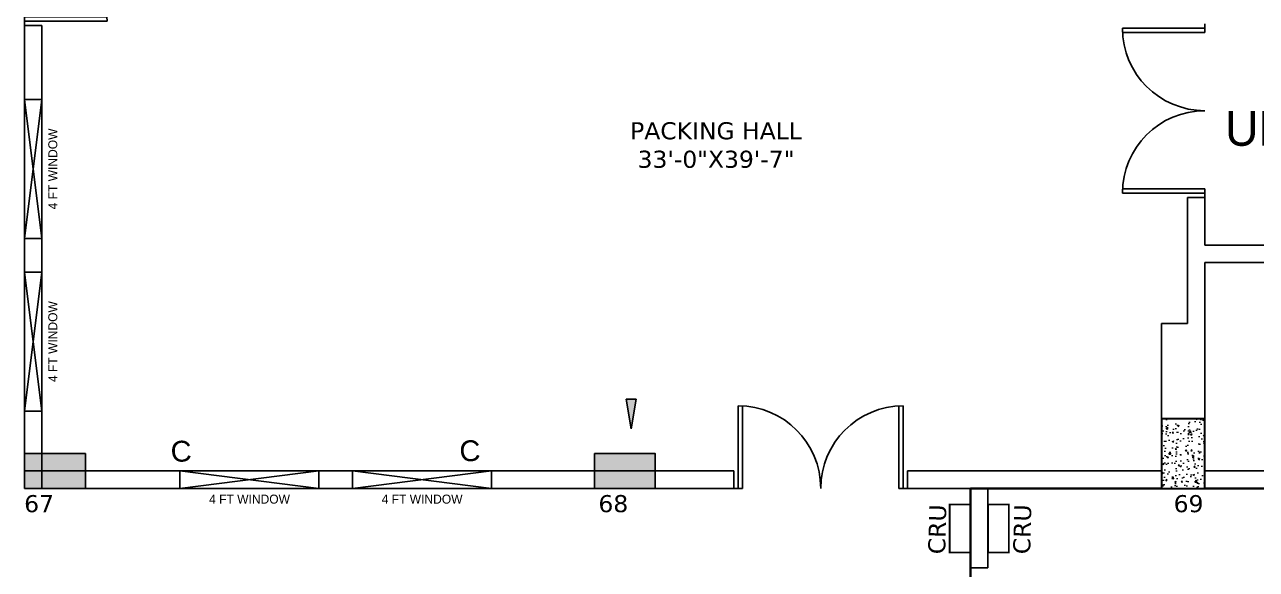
# Model space of a CAD drawing. Header units: inches. Extents: x -217 to 2701, y -906 to 3312.
# Drawn here: x 580 to 1005.8, y 1153 to 1341.3 of the extents above; entities that cross this region are included whole.
import ezdxf

# ---------------------------------------------------------------- set-up
doc = ezdxf.new("R2010")
doc.units = ezdxf.units.IN
doc.header["$MEASUREMENT"] = 0
doc.layers.get('0').update_dxf_attribs({"color": 8, "linetype": 'CONTINUOUS'})
doc.layers.add('AR. COLUMN', color=160, linetype='CONTINUOUS', lineweight=30)
doc.layers.add('AR. R.C.C HATCH', color=253, linetype='CONTINUOUS', lineweight=9)
for name, color, linetype in [('COLUMN', 8, 'CONTINUOUS'), ('COLUMN HATCH', 8, 'CONTINUOUS'), ('EL- DATA POINT', 8, 'CONTINUOUS'), ('EL- DOOR INTERLOCKING', 8, 'CONTINUOUS'), ('MAA-CABLE TRAY', 8, 'CONTINUOUS'), ('STAIR', 8, 'CONTINUOUS'), ('TEXT', 8, 'CONTINUOUS'), ('WALL', 7, 'CONTINUOUS'), ('WINDOOW', 8, 'CONTINUOUS')]:
    doc.layers.add(name, color=color, linetype=linetype)
doc.styles.add('H St Bt', font='stylu.ttf')
doc.styles.add('style2', font='arial.ttf', dxfattribs={"height": 9})
doc.styles.add('VERDANA', font='verdana.ttf')

# ---------------------------------------------------------------- blocks, each defined once
blk = doc.blocks.new('D5')
for p, q in [((1.5, 0), (1.5, 28.5)), ((3, 0), (3, 28.46)), ((57, 0), (57, 28.46)), ((58.5, 0), (58.5, 28.5)), ((3, 0), (0, 0)), ((60, 0), (57, 0))]:
    blk.add_line(p, q)
for centre, start, end in [((1.5, 0), 0, 90), ((58.5, 0), 90, 180)]:
    blk.add_arc(centre, 28.5, start, end)
blk = doc.blocks.new('*U419')
at = {"layer": 'WALL', "color": 0}
for p, q in [((60520.06, 48188.77), (60526.06, 48188.77)), ((60520.06, 48140.77), (60520.06, 48188.77)), ((60526.06, 48188.77), (60520.06, 48140.77)), ((60520.06, 48188.77), (60526.06, 48140.77)), ((60526.06, 48188.77), (60526.06, 48140.77)), ((60526.06, 48140.77), (60520.06, 48140.77))]:
    blk.add_line(p, q, dxfattribs=at)
at = {"layer": 'TEXT', "lineweight": 0, "style": 'H St Bt'}
blk.add_text('4 FT WINDOW', height=3.1104, rotation=90, dxfattribs=at).set_placement((60531.34, 48150.84))
blk = doc.blocks.new('*U420')
at = {"layer": 'WALL', "color": 0}
for p, q in [((60520.06, 48188.77), (60526.06, 48188.77)), ((60520.06, 48140.77), (60520.06, 48188.77)), ((60526.06, 48188.77), (60520.06, 48140.77)), ((60520.06, 48188.77), (60526.06, 48140.77)), ((60526.06, 48188.77), (60526.06, 48140.77)), ((60526.06, 48140.77), (60520.06, 48140.77))]:
    blk.add_line(p, q, dxfattribs=at)
at = {"layer": 'TEXT', "lineweight": 0, "style": 'H St Bt'}
blk.add_text('4 FT WINDOW', height=3.1104, rotation=90, dxfattribs=at).set_placement((60531.34, 48150.84))
blk = doc.blocks.new('*U421')
at = {"layer": 'WALL', "color": 0}
for p, q in [((60520.06, 48188.77), (60526.06, 48188.77)), ((60520.06, 48140.77), (60520.06, 48188.77)), ((60526.06, 48188.77), (60520.06, 48140.77)), ((60520.06, 48188.77), (60526.06, 48140.77)), ((60526.06, 48188.77), (60526.06, 48140.77)), ((60526.06, 48140.77), (60520.06, 48140.77))]:
    blk.add_line(p, q, dxfattribs=at)
at = {"layer": 'TEXT', "lineweight": 0, "style": 'H St Bt'}
blk.add_text('4 FT WINDOW', height=3.1104, rotation=90, dxfattribs=at).set_placement((60531.34, 48150.84))
blk = doc.blocks.new('*U422')
at = {"layer": 'WALL', "color": 0}
for p, q in [((60520.06, 48188.77), (60526.06, 48188.77)), ((60520.06, 48140.77), (60520.06, 48188.77)), ((60526.06, 48188.77), (60520.06, 48140.77)), ((60520.06, 48188.77), (60526.06, 48140.77)), ((60526.06, 48188.77), (60526.06, 48140.77)), ((60526.06, 48140.77), (60520.06, 48140.77))]:
    blk.add_line(p, q, dxfattribs=at)
at = {"layer": 'TEXT', "lineweight": 0, "style": 'H St Bt'}
blk.add_text('4 FT WINDOW', height=3.1104, rotation=90, dxfattribs=at).set_placement((60531.34, 48150.84))
blk = doc.blocks.new('CRU')
at = {"layer": 'EL- DOOR INTERLOCKING', "color": 0, "const_width": 0.607}
blk.add_lwpolyline([(-7, 0), (-7, 7.23), (9.63, 7.23), (9.63, 0)], close=True, dxfattribs=at)
blk = doc.blocks.new('SADASDFADFSDSF')
at = {"lineweight": 18}
blk.add_wipeout([(0, -24), (0, 0), (-15, 0), (-15, -24)], dxfattribs=at)
at = {"layer": 'AR. R.C.C HATCH'}
h = blk.add_hatch(dxfattribs=at)
h.set_pattern_fill('AR-CONC', color=256, scale=0.75, angle=360, style=0)
h.set_pattern_definition([(50, (-15, -23), (5.37945, -0.47064), [0.5625, -6.1875]), (355, (-15, -23), (-1.0406, 5.6414), [0.45, -4.95]), (100.451, (-14.5517, -23.039), (4.3388, 5.1708), [0.47805, -5.2586]), (46.184, (-15, -21.5), (8.0043, -1.2414), [0.8438, -9.2813]), (96.636, (-14.333, -21.6034), (7.01, 7.306), [0.717, -7.8879]), (351.184, (-15, -21.5), (7.01, 7.306), [0.675, -7.425]), (21, (-14.25, -21.875), (4.4768, -3.01964), [0.5625, -6.1875]), (326, (-14.25, -21.875), (1.8249, 5.4386), [0.45, -4.95]), (71.451, (-13.877, -22.1266), (6.3017, 2.419), [0.47805, -5.2586]), (37.5, (-15, -23), (0.0912, 2.4967), [0, -4.89, 0, -5.025, 0, -4.96875]), (7.5, (-15, -23), (1.97302, 2.9581), [0, -2.865, 0, -4.7775, 0, -1.89375]), (327.5, (-16.6725, -23), (4.00367, -0.16916), [0, -1.875, 0, -5.85, 0, -7.7625]), (317.5, (-17.4225, -23), (4.3739, 0.7508), [0, -2.4375, 0, -3.885, 0, -5.5125])])
h.paths.add_polyline_path([(0, 0), (-15, 0), (-15, -24), (0, -24)])
at = {"layer": 'AR. COLUMN'}
blk.add_lwpolyline([(0, -24), (0, 0), (-15, 0), (-15, -24)], close=True, dxfattribs=at)
at = {"layer": 'AR. COLUMN', "lineweight": 18}
blk.add_lwpolyline([(-15, 0), (0, 0), (0, -24), (-15, -24)], close=True, dxfattribs=at)
at = {"layer": 'MAA-CABLE TRAY', "lineweight": 18}
for points in [[(-15, -24), (-15, 0), (0, 0), (0, -24)], [(-15, 0), (0, 0), (0, -24), (-15, -24)]]:
    blk.add_lwpolyline(points, close=True, dxfattribs=at)

msp = doc.modelspace()

# ---------------------------------------------------------------- hatches: boundary and pattern name
at = {"layer": 'COLUMN HATCH', "linetype": 'Continuous'}
for points in [[(988, 1205), (973, 1205), (973, 1181), (988, 1181)], [(580, 1193), (580, 1181), (601, 1181), (601, 1193)], [(777, 1193), (777, 1181), (798, 1181), (798, 1193)]]:
    msp.add_hatch(color=256, dxfattribs=at).paths.add_polyline_path(points)
at = {"layer": 'TEXT'}
msp.add_hatch(color=256, dxfattribs=at).paths.add_polyline_path([(791.4, 1211.77), (787.97, 1211.77), (789.69, 1201.53)])
at = {"layer": 'TEXT', "lineweight": 0}
for points in [[(580, 1193), (580, 1181), (601, 1181), (601, 1193)], [(777, 1193), (777, 1181), (798, 1181), (798, 1193)]]:
    msp.add_hatch(color=256, dxfattribs=at).paths.add_polyline_path(points)

# ---------------------------------------------------------------- linework, layer by layer
at = {"layer": 'COLUMN', "linetype": 'Continuous'}
for points in [[(973, 1181), (988, 1181), (988, 1205), (973, 1205)], [(580, 1181), (601, 1181), (601, 1193), (580, 1193)], [(777, 1181), (798, 1181), (798, 1193), (777, 1193)]]:
    msp.add_lwpolyline(points, close=True, dxfattribs=at)
at = {"layer": 'TEXT'}
for p, q in [((789.68, 1201.58), (787.97, 1211.77)), ((787.97, 1211.77), (791.4, 1211.77)), ((789.7, 1201.58), (791.4, 1211.77))]:
    msp.add_line(p, q, dxfattribs=at)
at = {"layer": 'TEXT', "lineweight": 0}
for points in [[(973, 1181), (988, 1181), (988, 1205), (973, 1205)], [(580, 1181), (601, 1181), (601, 1193), (580, 1193)], [(777, 1181), (798, 1181), (798, 1193), (777, 1193)]]:
    msp.add_lwpolyline(points, close=True, dxfattribs=at)
at = {"layer": 'WALL', "linetype": 'Continuous'}
for p, q in [((580, 1181), (580, 1341)), ((580, 1341), (586, 1341)), ((586, 1181), (586, 1341)), ((982, 1238), (982, 1281.51)), ((988, 1281.51), (982, 1281.51)), ((988, 1265), (988, 1281.51)), ((988, 1265), (1108, 1265)), ((988, 1205), (988, 1259)), ((988, 1259), (1108, 1259)), ((973, 1187), (973, 1238)), ((973, 1238), (982, 1238)), ((580, 1187), (825.19, 1187)), ((825.19, 1181), (825.19, 1187)), ((885.19, 1187), (973, 1187)), ((885.19, 1181), (885.19, 1187)), ((988, 1187), (1101, 1187)), ((580, 1181), (825.19, 1181)), ((885.19, 1181), (907, 1181)), ((907, 1153.5), (907, 1181)), ((913, 1181), (973, 1181)), ((913, 1153.5), (913, 1181)), ((988, 1181), (1520, 1181)), ((907, 1153.5), (913, 1153.5))]:
    msp.add_line(p, q, dxfattribs=at)
at = {"layer": 'WALL'}
msp.add_line((907, 1153.5), (907, 1150.5), dxfattribs=at)
at = {"layer": 'WINDOOW', "lineweight": 35}
for p, q in [((1520, 1181), (907, 1181)), ((907, 1181), (907, 1075))]:
    msp.add_line(p, q, dxfattribs=at)

# ---------------------------------------------------------------- block references
at = {"layer": 'COLUMN', "linetype": 'Continuous', "xscale": -1, "rotation": 270}
msp.add_blockref('D5', (580, 1341), dxfattribs=at)
at = {"layer": 'COLUMN', "linetype": 'Continuous', "rotation": 90}
msp.add_blockref('D5', (988, 1281.51), dxfattribs=at)
at = {"layer": 'COLUMN', "linetype": 'Continuous'}
msp.add_blockref('D5', (825.19, 1181), dxfattribs=at)
at = {"layer": 'EL- DOOR INTERLOCKING', "rotation": 90}
for p in [(907, 1165.8), (920.23, 1165.8)]:
    msp.add_blockref('CRU', p, dxfattribs=at)
at = {"layer": 'WALL'}
for name, p in [('*U419', (-59940.06, -46873.44)), ('*U420', (-59940.06, -46933.1))]:
    msp.add_blockref(name, p, dxfattribs=at)
at = {"layer": 'WALL', "rotation": 270}
for name, p in [('*U422', (-47507.07, 61707.06)), ('*U421', (-47447.42, 61707.06))]:
    msp.add_blockref(name, p, dxfattribs=at)

# ---------------------------------------------------------------- texts
at = {"layer": 'EL- DATA POINT', "extrusion": (0, 0, -1), "char_height": 7.2, "width": 39.5099, "attachment_point": 5, "text_direction": (0.997148, 0.075473, 0), "style": 'style2'}
for insert in [(634.09, 1193.88), (733.92, 1194.04)]:
    msp.add_mtext('C', dxfattribs=dict(at, insert=insert))
at = {"layer": 'STAIR', "linetype": 'Continuous', "insert": (1006.09, 1305.3), "char_height": 12, "width": 39.6631, "attachment_point": 5, "style": 'H St Bt'}
msp.add_mtext('UP', dxfattribs=at)
at = {"layer": 'TEXT', "linetype": 'Continuous', "insert": (819, 1299.6), "char_height": 5.9055, "width": 169.0121, "attachment_point": 5, "style": 'VERDANA'}
msp.add_mtext('PACKING HALL\\P33\'-0"X39\'-7"', dxfattribs=at)
at = {"layer": 'TEXT', "lineweight": 0, "char_height": 5.906, "width": 5.1391, "attachment_point": 5, "style": 'VERDANA'}
for s, insert in [('67', (584.99, 1175.65)), ('68', (783.5, 1175.66)), ('69', (982.35, 1175.65))]:
    msp.add_mtext(s, dxfattribs=dict(at, insert=insert))
at = {"layer": 'TEXT', "char_height": 5.906, "width": 220.5147, "attachment_point": 5, "rotation": 88.6187, "style": 'VERDANA'}
for insert in [(895.51, 1166.84), (924.89, 1166.84)]:
    msp.add_mtext('CRU', dxfattribs=dict(at, insert=insert))

# ---------------------------------------------------------------- next in the draw order: block references
at = {"layer": 'AR. COLUMN', "lineweight": 18}
msp.add_blockref('SADASDFADFSDSF', (988, 1205), dxfattribs=at)

doc.saveas('drawing.dxf')
